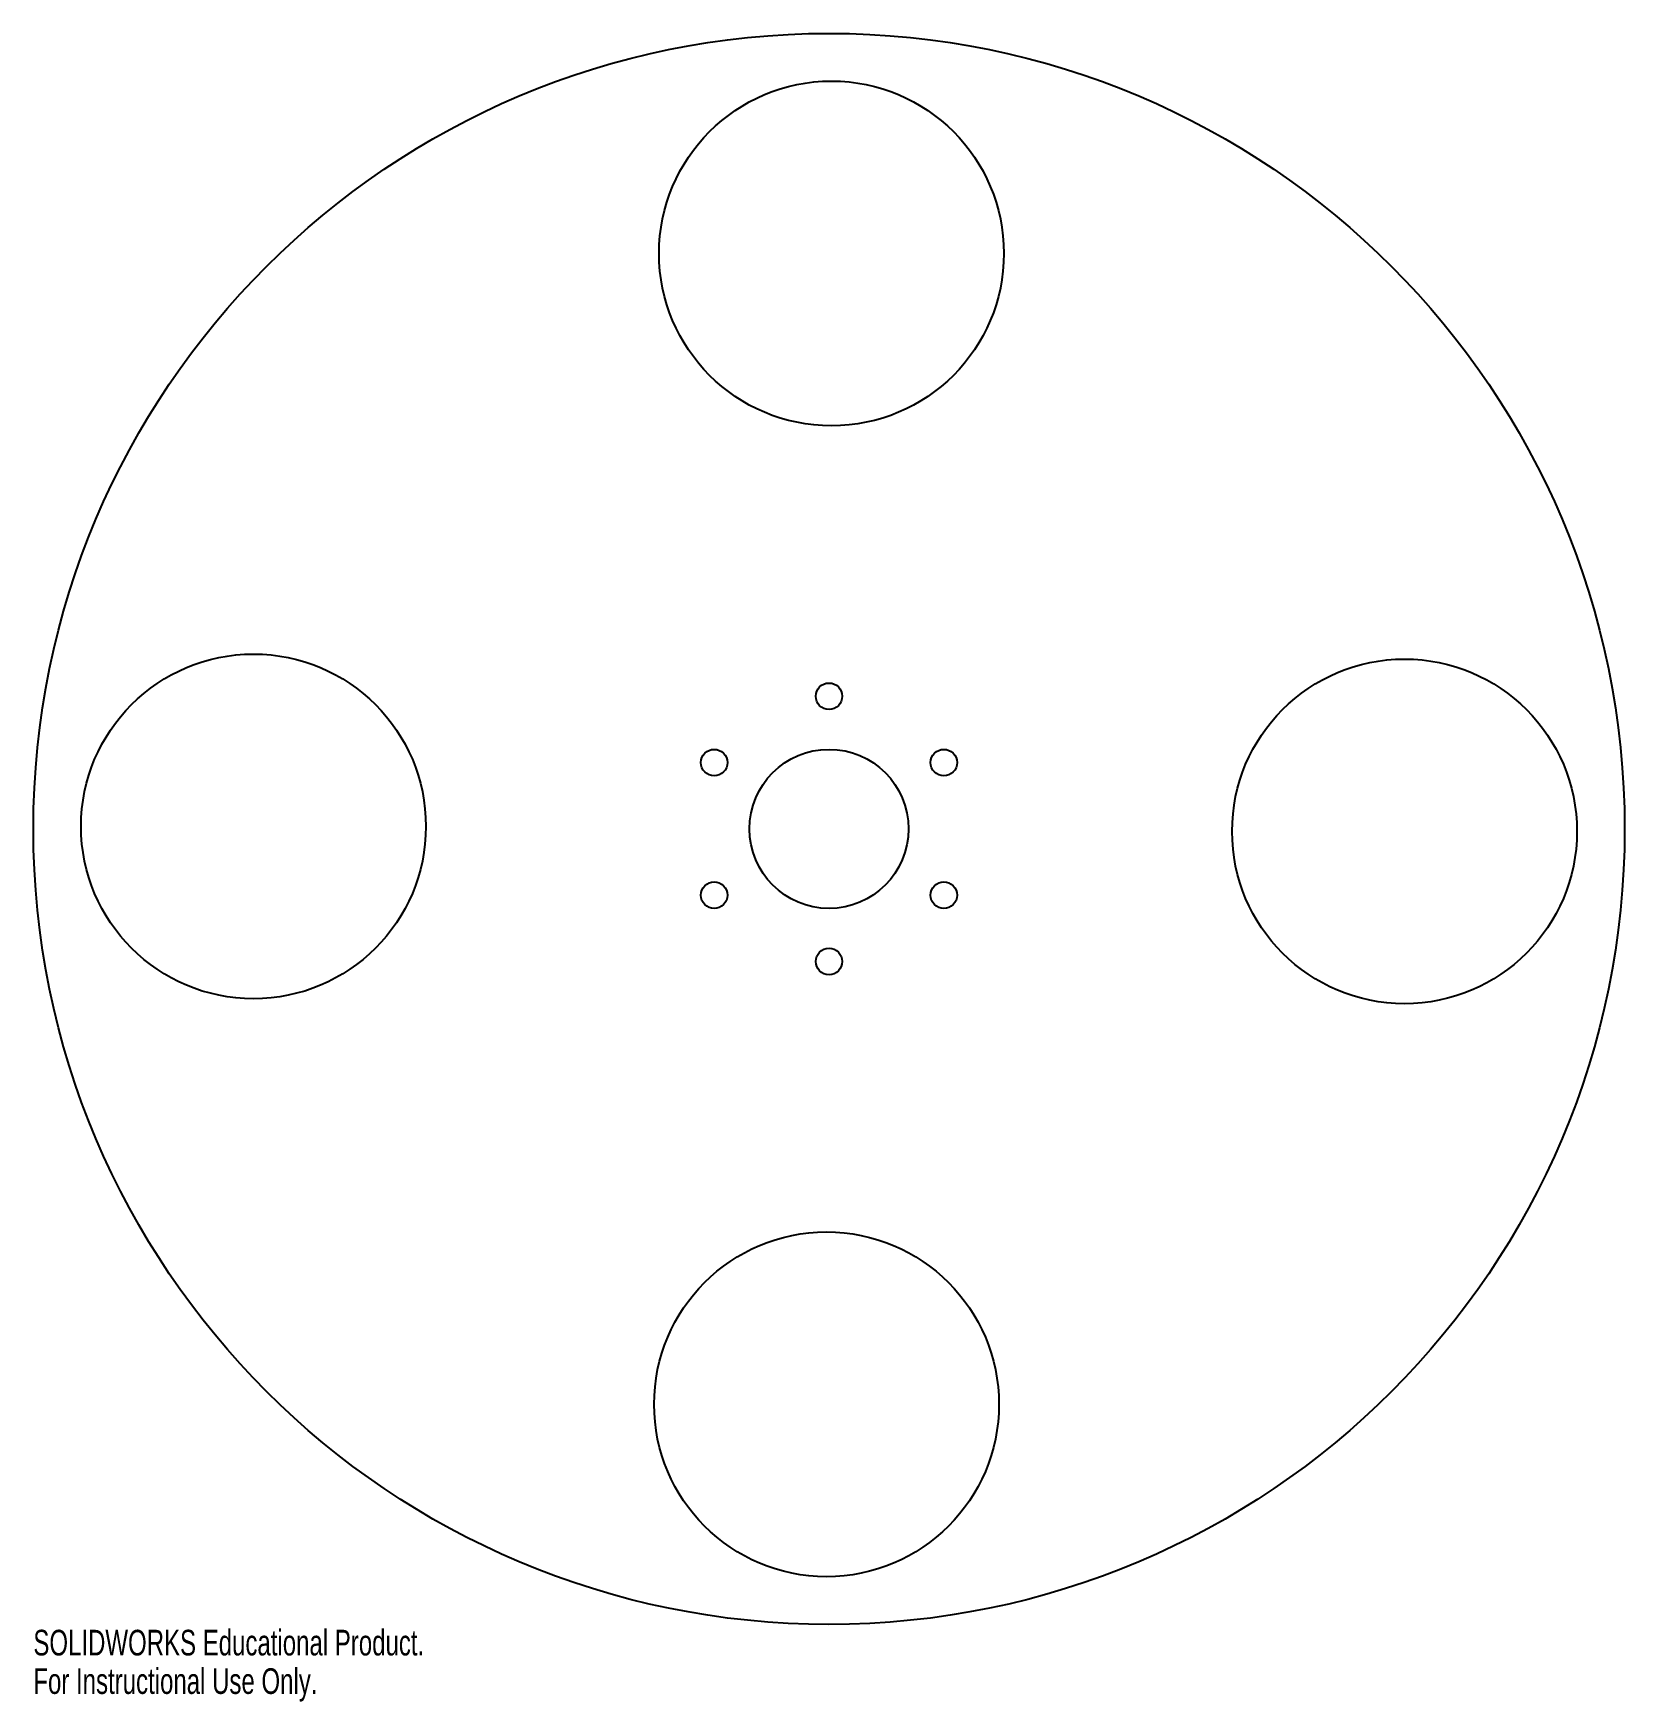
# Model space of a CAD drawing. Header units: millimetres. Extents: x -150 to 150, y -165 to 150.
import ezdxf

# ---------------------------------------------------------------- set-up
doc = ezdxf.new("R2010")
doc.units = ezdxf.units.MM
doc.styles.add('SLDTEXTSTYLE0', font='TXT', dxfattribs={"width": 0.7})

msp = doc.modelspace()

# ---------------------------------------------------------------- linework, layer by layer
at = {"color": 7, "linetype": 'Continuous', "lineweight": 25}
for centre, radius in [((0, 0), 150), ((0.47, 108.5), 32.5), ((-108.5, 0.47), 32.5), ((108.5, -0.47), 32.5), ((0, 25), 2.5), ((-21.65, 12.5), 2.5), ((0, 0), 15), ((21.65, 12.5), 2.5), ((-21.65, -12.5), 2.5), ((21.65, -12.5), 2.5), ((0, -25), 2.5), ((-0.47, -108.5), 32.5)]:
    msp.add_circle(centre, radius, dxfattribs=at)

# ---------------------------------------------------------------- texts
at = {"color": 7, "linetype": 'Continuous', "char_height": 4.8336, "attachment_point": 1, "style": 'SLDTEXTSTYLE0'}
for s, insert in [('SOLIDWORKS Educational Product.', (-150, -151.02)), ('For Instructional Use Only.', (-150, -158.27))]:
    msp.add_mtext(s, dxfattribs=dict(at, insert=insert))

doc.saveas('drawing.dxf')
